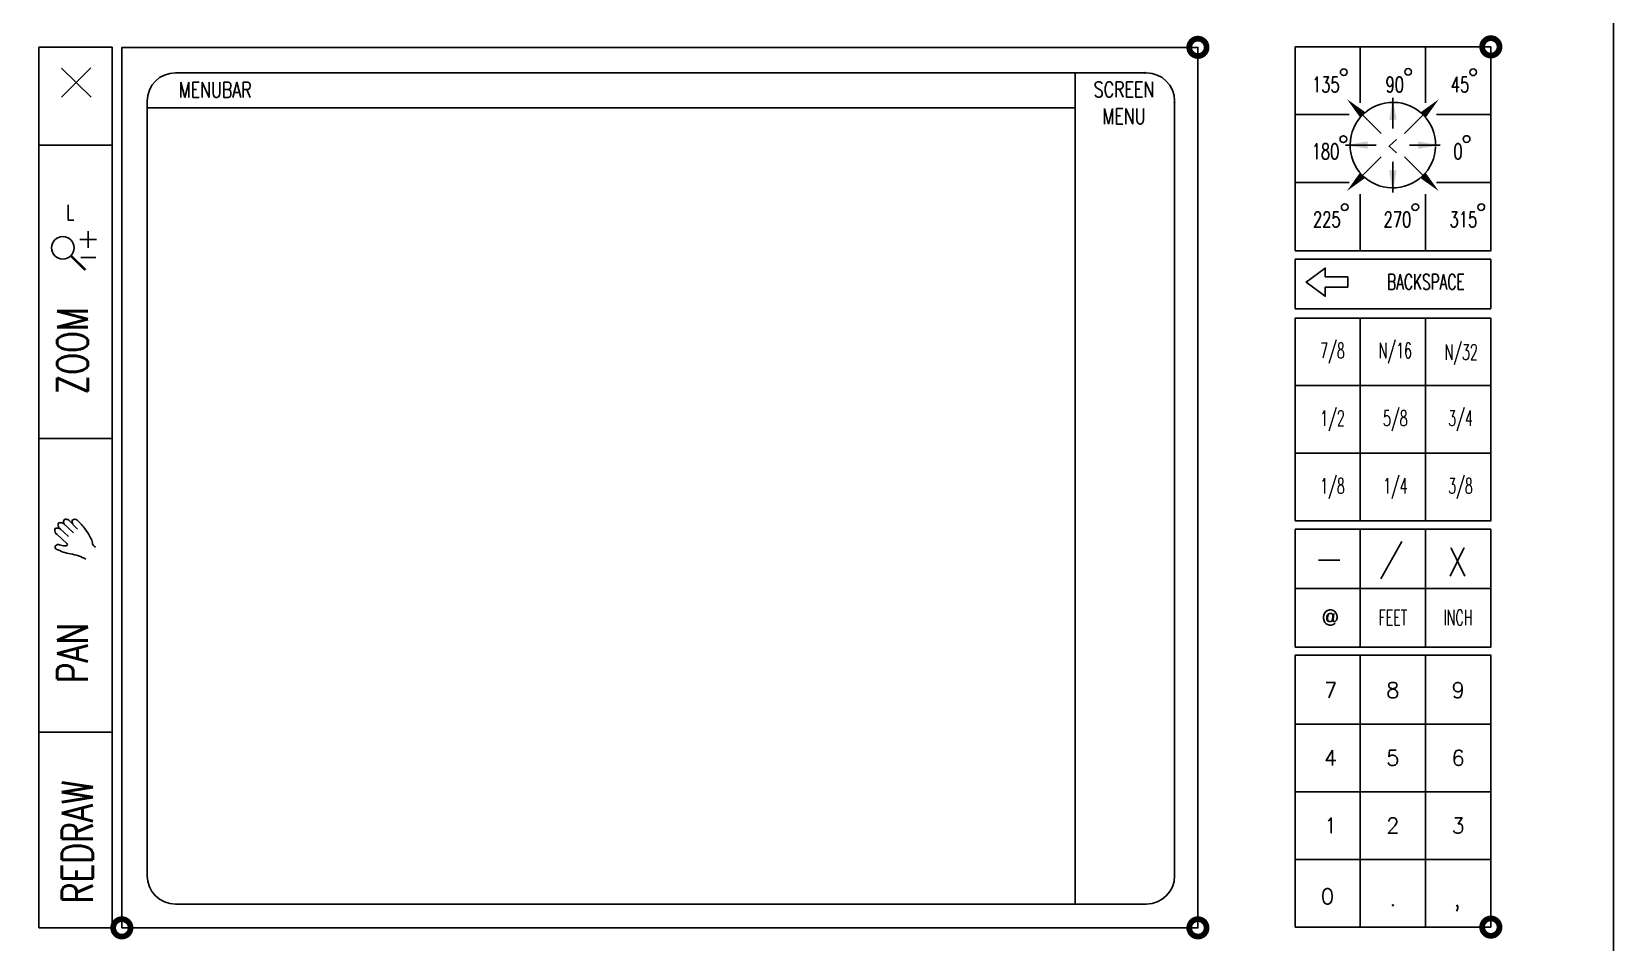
# Model space of a CAD drawing. Extents: x 1.7 to 12.8, y 1.1 to 13.1.
# Drawn here: x 6.27 to 12.77, y 4.14 to 7.88 of the extents above; entities that cross this region are included whole.
import ezdxf
from ezdxf.enums import TextEntityAlignment as Align

# ---------------------------------------------------------------- set-up
doc = ezdxf.new("R2010")
doc.units = 0
doc.header["$MEASUREMENT"] = 0
for name, color, linetype in [('Borders', 252, 'Continuous'), ('Icons', 7, 'Continuous'), ('Text English', 7, 'Continuous')]:
    doc.layers.add(name, color=color, linetype=linetype)
doc.styles.add('Roman Simplex', font='romans.shx', dxfattribs={"width": 0.75, "height": 0.0625})

# ---------------------------------------------------------------- blocks, each defined once
blk = doc.blocks.new('ZOOM')
at = {"layer": 'Icons', "color": 1}
for points in [[(6.467212846696477, 7.02728608937665), (6.534994026036697, 7.02728608937665)], [(6.501103436366587, 7.061545055021435), (6.501103436366587, 6.993027123731867)], [(6.470644844487864, 6.9530413693239), (6.533268760182632, 6.9530413693239)]]:
    blk.add_lwpolyline(points, dxfattribs=at)
at = {"layer": 'Icons', "const_width": 0.01}
blk.add_lwpolyline([(6.430567164529131, 6.959763107746994), (6.489827661953582, 6.901585881660511)], dxfattribs=at)
at = {"layer": 'Icons'}
blk.add_circle((6.397365292310131, 6.992358055655455), 0.04652735698491852, dxfattribs=at)
blk = doc.blocks.new('PAN')
at = {"layer": 'Icons'}
for points in [[(6.440889650469944, 5.821165671008571), (6.398158037407632, 5.860950276273484, 0.07731287813469495), (6.384159750369977, 5.863160532121534, 0.3346022061875199), (6.378265734775176, 5.858740020425432, 0.337418105056301), (6.387106758167378, 5.835900709995577, 1.253414921950956)], [(6.457098193355649, 5.836637461944927), (6.420260595888139, 5.874211811361786, 0.1538074988091247), (6.407735812749185, 5.877158819159187, 0.3021797365470034), (6.401105045205033, 5.872001555513736, 0.2332839347976568), (6.403315301053083, 5.855793012628031, 0.7219562266817524)], [(6.530773388290672, 5.762225515060554), (6.525616124645219, 5.766646026756656, -0.09398987023474993), (6.519722109050417, 5.774013546250159, 0.09210805360560462), (6.513828093455616, 5.796116104730664, 0.05217187056642593), (6.489515279127059, 5.835900709995577, 0.04057160195266478), (6.455624689456948, 5.873475059412438, 0.3740195044180301), (6.437205890723193, 5.874211811361786, 0.1925824035672298), (6.435732386824493, 5.866107539918935, 0.07846135389041299), (6.437942642672543, 5.857266516526733, 0.959012776227567)], [(6.420920942555509, 5.805885145015607), (6.384660749878798, 5.838915955879371, 0.07731287813469495), (6.370662462841143, 5.841126211727421, 0.3346022061875199), (6.364768447246342, 5.836705700031319, 0.3374181050562766), (6.373609470638544, 5.813866389601464)], [(6.373609470638544, 5.813866389601464), (6.414172298791093, 5.777105626803201, -0.4789376945607357), (6.413722409893128, 5.769461065515292, -0.1679460128729613), (6.406073949545914, 5.767212656841253, -0.08498913457230746), (6.383578457402236, 5.772159127720315, 0.3263311958009141), (6.367381681338141, 5.768112020310869, 0.4784760219824323), (6.370081131086534, 5.75462162467428, 0.07742325724545765), (6.428569402902723, 5.734835712954205, -0.08149862232813174), (6.492006724104605, 5.712801392560093, -0.02163344941300173)]]:
    blk.add_lwpolyline(points, format="xyb", dxfattribs=at)

msp = doc.modelspace()

# ---------------------------------------------------------------- linework, layer by layer
at = {"layer": 'Borders', "color": 14}
for p, q in [((6.299003013056335, 7.816749683065433), (6.299003013056335, 4.197941988169013)), ((6.600570320964369, 7.816749683065433), (6.299003013056335, 7.816749683065433)), ((6.600570320964369, 4.197941988169013), (6.600570320964369, 7.816749683065433)), ((6.299003013056335, 7.414659939188054), (6.600570320964369, 7.414659939188054)), ((6.299003013056335, 6.208390707555914), (6.600570320964369, 6.208390707555914)), ((6.299003013056335, 5.002121475923774), (6.600570320964369, 5.002121475923774)), ((6.299003013056335, 4.197941988169013), (6.600570320964369, 4.197941988169013))]:
    msp.add_line(p, q, dxfattribs=at)
at = {"layer": 'Borders', "color": 252}
for p, q in [((10.85098375621979, 7.712013025945714), (6.860133844523624, 7.712013025945713)), ((6.743659337559308, 7.595538518981397), (6.743659337559307, 4.412168743773075)), ((10.9674582631841, 4.412168743773075), (10.9674582631841, 7.595538518981398)), ((6.860133844523623, 4.295694236808759), (10.85098375621979, 4.295694236808759))]:
    msp.add_line(p, q, dxfattribs=at)
msp.add_lwpolyline([(12.77102703519343, 1.187650775608564), (12.77102703519343, 13.0104200325641, 0.4142135623730951), (12.65062345434098, 13.13082361341656), (1.836467616045886, 13.13082361341656, 0.4142135623730951), (1.716064035193431, 13.0104200325641), (1.716064035193431, 1.187650775608569, 0.4142135623730951), (1.836467616045886, 1.067247194756114), (12.65062345434098, 1.067247194756108, 0.4142135623730951)], format="xyb", close=True, dxfattribs=at)
at = {"layer": 'Borders', "color": 7}
msp.add_lwpolyline([(11.06323601659963, 4.197706227545181), (11.06323601659963, 7.816631802753444), (6.639777312700927, 7.816631802753444), (6.639777312700927, 4.197706227545181), (11.06323601659963, 4.197706227545181), (11.06323601659963, 4.197706227545181)], dxfattribs=at)
at = {"layer": 'Borders'}
for points in [[(11.4632923250968, 6.979979235342579), (12.2672923250968, 6.979979235342579), (12.2672923250968, 7.818653235342579), (11.4632923250968, 7.818653235342579)], [(11.4632923250968, 6.742146235342581), (12.2672923250968, 6.742146235342581), (12.2672923250968, 6.945433235342581), (11.4632923250968, 6.945433235342581)], [(11.4632923250968, 5.870242235342579), (12.2672923250968, 5.870242235342579), (12.2672923250968, 6.70383923534258), (11.4632923250968, 6.70383923534258)], [(11.4632923250968, 5.35126523534258), (12.2672923250968, 5.35126523534258), (12.2672923250968, 5.83573223534258), (11.4632923250968, 5.83573223534258)], [(11.4632923250968, 4.20065323534258), (12.2672923250968, 4.20065323534258), (12.2672923250968, 5.318556235342579), (11.4632923250968, 5.318556235342579)]]:
    msp.add_lwpolyline(points, close=True, dxfattribs=at)
for points in [[(11.7305833250968, 7.81710623534258), (11.7305833250968, 7.588731235342579)], [(11.9985163250968, 7.81710623534258), (11.9985163250968, 7.588731235342579)], [(11.4634943250968, 7.54006723534258), (11.6847383250968, 7.54006723534258)], [(12.0444023250968, 7.54006723534258), (12.2643543250968, 7.54006723534258)], [(11.4634943250968, 7.26178223534258), (11.6845463250968, 7.26178223534258)], [(12.0445953250968, 7.26178223534258), (12.2643543250968, 7.26178223534258)], [(11.7305833250968, 7.21304723534258), (11.7305833250968, 6.979979235342579)], [(11.9985163250968, 7.21304723534258), (11.9985163250968, 6.979979235342579)], [(11.7306223250968, 6.705213235342581), (11.7306223250968, 5.87036023534258)], [(11.9985953250968, 5.87036023534258), (11.9985953250968, 6.705213235342581)], [(11.4634943250968, 6.42692923534258), (12.2656623250968, 6.42692923534258)], [(11.4634943250968, 6.14864423534258), (12.2656623250968, 6.14864423534258)], [(11.7306223250968, 5.35126523534258), (11.7306223250968, 5.83895323534258)], [(11.9985953250968, 5.83895323534258), (11.9985953250968, 5.35126523534258)], [(11.4648013250968, 5.59207523534258), (12.2663153250968, 5.59207523534258)], [(11.7306223250968, 5.31379123534258), (11.7306223250968, 4.20065323534258)], [(11.9985953250968, 4.20065323534258), (11.9985953250968, 5.31379123534258)], [(11.4661093250968, 5.03550623534258), (12.2643543250968, 5.03550623534258)], [(11.4661093250968, 4.75722223534258), (12.2643543250968, 4.75722223534258)], [(11.4661093250968, 4.478937235342579), (12.2643543250968, 4.478937235342579)]]:
    msp.add_lwpolyline(points, dxfattribs=at)
at = {"layer": 'Borders', "color": 252}
for points in [[(10.55856093129473, 7.714223281793765), (10.55856093129473, 4.298641244606159)], [(10.84589419154132, 7.709802770097663), (10.84589419154132, 7.714223281793765), (10.84589419154132, 7.709802770097663), (10.84589419154132, 7.709802770097663)], [(6.744396089508657, 7.56760964387307), (10.55856093129473, 7.56760964387307)], [(10.96966851903215, 7.591185706252278), (10.96524800733605, 7.591185706252278), (10.96966851903215, 7.591185706252278), (10.96966851903215, 7.591185706252278)]]:
    msp.add_lwpolyline(points, dxfattribs=at)
for centre, start, end in [((6.860133844523624, 7.595538518981397), 90, 180), ((10.85098375621979, 7.595538518981398), 0, 90), ((6.860133844523623, 4.412168743773075), 180, 270), ((10.85098375621979, 4.412168743773075), 270, 0)]:
    msp.add_arc(centre, 0.116474506964316, start, end, dxfattribs=at)
at = {"layer": 'Icons', "const_width": 0.02357606237920692}
for points in [[(11.02750354705614, 7.816631802753444, 1), (11.09896848614311, 7.816631802753444, 1)], [(12.23155985555331, 7.818653235342579, 1), (12.30302479464028, 7.818653235342579, 1)], [(6.604044843157441, 4.197706227545181, 1), (6.675509782244412, 4.197706227545181, 1)], [(11.02750354705614, 4.197706227545181, 1), (11.09896848614311, 4.197706227545181, 1)], [(12.23155985555331, 4.20065323534258, 1), (12.30302479464028, 4.20065323534258, 1)]]:
    msp.add_lwpolyline(points, format="xyb", close=True, dxfattribs=at)
at = {"layer": 'Icons', "color": 1}
for points in [[(6.391438859629559, 7.730873875849136), (6.513002931272346, 7.611520060054401)], [(6.39217561157891, 7.611520060054401), (6.512266179322996, 7.732347379747836)], [(6.467212846696477, 7.02728608937665), (6.534994026036697, 7.02728608937665)], [(6.501103436366587, 7.061545055021435), (6.501103436366587, 6.993027123731867)], [(6.470644844487864, 6.9530413693239), (6.533268760182632, 6.9530413693239)]]:
    msp.add_lwpolyline(points, dxfattribs=at)
at = {"layer": 'Icons'}
for points in [[(11.8645703250968, 7.60915823534258), (11.8645703250968, 7.482943235342579)], [(11.7270623250968, 7.552201235342579), (11.8163103250968, 7.46295323534258)], [(12.0020793250968, 7.552201235342579), (11.9128313250968, 7.46295323534258)], [(11.6701053250968, 7.414693235342579), (11.7963203250968, 7.414693235342579)], [(12.0590373250968, 7.414693235342579), (11.9328223250968, 7.414693235342579)], [(11.7270623250968, 7.277184235342579), (11.8163103250968, 7.366432235342581)], [(12.0020793250968, 7.277184235342579), (11.9128313250968, 7.366432235342581)], [(11.8645703250968, 7.220226235342579), (11.8645703250968, 7.346441235342581)]]:
    msp.add_lwpolyline(points, dxfattribs=at)
for points in [[(12.04050636347649, 7.41324486962136, 198.2427615353996), (12.04044132967049, 7.409695524442292, 198.2427615353996)], [(6.440889650469944, 5.821165671008571), (6.398158037407632, 5.860950276273484, 0.07731287813469495), (6.384159750369977, 5.863160532121534, 0.3346022061875199), (6.378265734775176, 5.858740020425432, 0.337418105056301), (6.387106758167378, 5.835900709995577, 1.253414921950956)], [(6.457098193355649, 5.836637461944927), (6.420260595888139, 5.874211811361786, 0.1538074988091247), (6.407735812749185, 5.877158819159187, 0.3021797365470034), (6.401105045205033, 5.872001555513736, 0.2332839347976568), (6.403315301053083, 5.855793012628031, 0.7219562266817524)], [(6.530773388290672, 5.762225515060554), (6.525616124645219, 5.766646026756656, -0.09398987023474993), (6.519722109050417, 5.774013546250159, 0.09210805360560462), (6.513828093455616, 5.796116104730664, 0.05217187056642593), (6.489515279127059, 5.835900709995577, 0.04057160195266478), (6.455624689456948, 5.873475059412438, 0.3740195044180301), (6.437205890723193, 5.874211811361786, 0.1925824035672298), (6.435732386824493, 5.866107539918935, 0.07846135389041299), (6.437942642672543, 5.857266516526733, 0.959012776227567)], [(6.420920942555509, 5.805885145015607), (6.384660749878798, 5.838915955879371, 0.07731287813469495), (6.370662462841143, 5.841126211727421, 0.3346022061875199), (6.364768447246342, 5.836705700031319, 0.3374181050562766), (6.373609470638544, 5.813866389601464)], [(6.373609470638544, 5.813866389601464), (6.414172298791093, 5.777105626803201, -0.4789376945607357), (6.413722409893128, 5.769461065515292, -0.1679460128729613), (6.406073949545914, 5.767212656841253, -0.08498913457230746), (6.383578457402236, 5.772159127720315, 0.3263311958009141), (6.367381681338141, 5.768112020310869, 0.4784760219824323), (6.370081131086534, 5.75462162467428, 0.07742325724545765), (6.428569402902723, 5.734835712954205, -0.08149862232813174), (6.492006724104605, 5.712801392560093, -0.02163344941300173)]]:
    msp.add_lwpolyline(points, format="xyb", dxfattribs=at)
at = {"layer": 'Icons', "const_width": 0.01}
msp.add_lwpolyline([(6.430567164529131, 6.959763107746994), (6.489827661953582, 6.901585881660511)], dxfattribs=at)
at = {"layer": 'Icons'}
msp.add_lwpolyline([(11.5868783250968, 6.83159423534258), (11.6791673250968, 6.83159423534258), (11.6791673250968, 6.87329723534258), (11.5868783250968, 6.87329723534258), (11.5868783250968, 6.90934223534258), (11.5076053250968, 6.852201235342579), (11.5868783250968, 6.79338223534258)], close=True, dxfattribs=at)
msp.add_circle((6.397365292310131, 6.992358055655455), 0.04652735698491852, dxfattribs=at)
for points in [[(11.8497633250968, 7.518664235342579), (11.8799133250968, 7.518753235342579), (11.8645703250968, 7.60915823534258)], [(11.7294983250968, 7.529098235342579), (11.7507543250968, 7.55048023534258), (11.6759793250968, 7.603556235342579)], [(11.9789753250968, 7.549765235342579), (12.0003583250968, 7.52850923534258), (12.0534353250968, 7.60328423534258)], [(11.7605993250968, 7.39988623534258), (11.7605093250968, 7.43003623534258), (11.6701053250968, 7.414693235342579)], [(11.9685423250968, 7.429499235342581), (11.9686323250968, 7.39934923534258), (12.0590373250968, 7.414693235342579)], [(11.7501653250968, 7.27962023534258), (11.7287823250968, 7.30087523534258), (11.6757063250968, 7.22610023534258)], [(11.8793773250968, 7.31072023534258), (11.8492273250968, 7.31063123534258), (11.8645703250968, 7.220226235342579)], [(11.9996433250968, 7.30028823534258), (11.9783873250968, 7.27890523534258), (12.0531623250968, 7.22582823534258)]]:
    msp.add_solid(points, dxfattribs=at)
at = {"layer": 'Text English'}
for points in [[(11.64886402235038, 7.714259235342602, 1), (11.67631262784321, 7.714259235342602, 1)], [(11.91346465805704, 7.715720614996854, 1), (11.94091326354987, 7.715720614996854, 1)], [(12.18088098674533, 7.714148175094281, 1), (12.20832959223815, 7.714148175094281, 1)], [(11.64735259111314, 7.439268819613713, 1), (11.67480119660597, 7.439268819613713, 1)]]:
    msp.add_lwpolyline(points, format="xyb", close=True, dxfattribs=at)
at = {"layer": 'Text English', "linetype": 'Continuous'}
for points in [[(12.18157784481004, 7.439546126950428, 318.7086796003699), (12.18157422171022, 7.439372992739087, 318.7086796003699)], [(11.68049335943409, 7.159583994736436, 160.171633118384), (11.68048498126605, 7.159239529673936, 160.171633118384)], [(11.97073785835907, 7.159486340709619, 137.3834060278294), (11.97072441672151, 7.159084849919866, 137.3834060278294)], [(12.24181191628609, 7.159326739840196, 306.4226096134433), (12.2418052523268, 7.159146747820984, 306.4226096134433)]]:
    msp.add_lwpolyline(points, format="xyb", dxfattribs=at)
for points in [[(11.8147873250968, 5.63287023534258), (11.9018123250968, 5.78568323534258)], [(11.5591513250968, 5.709277235342579), (11.6461773250968, 5.709277235342579)]]:
    msp.add_lwpolyline(points, dxfattribs=at)
for points in [[(12.0998163250968, 5.643785235342579), (12.1569273250968, 5.75839423534258)], [(12.1607343250968, 5.643785235342579), (12.1036233250968, 5.75839423534258)]]:
    msp.add_lwpolyline(points, close=True, dxfattribs=at)

# ---------------------------------------------------------------- block references
for name in ['ZOOM', 'PAN']:
    msp.add_blockref(name, (0, 0))

# ---------------------------------------------------------------- texts
at = {"layer": 'Text English', "style": 'Roman Simplex', "width": 0.75}
msp.add_text('MENUBAR', height=0.0634, dxfattribs=at).set_placement((6.873796508090434, 7.610495565773786))
for s, p in [('SCREEN', (10.75968754345748, 7.612034027764262)), ('MENU', (10.75968754345748, 7.501426563764262))]:
    msp.add_text(s, height=0.0634, dxfattribs=at).set_placement(p, align=Align.CENTER)
at = {"layer": 'Text English', "linetype": 'Continuous', "style": 'Roman Simplex', "width": 0.7}
for s, p in [('135', (11.6461593250968, 7.63190623534258)), ('90', (11.9103923250968, 7.63190623534258)), ('45', (12.1787333250968, 7.63190623534258)), ('180', (11.6447903250968, 7.35739523534258)), ('0', (12.1513513250968, 7.35739523534258)), ('225', (11.6502673250968, 7.07739423534258)), ('270', (11.9405123250968, 7.07739423534258)), ('315', (12.2115913250968, 7.07739423534258))]:
    msp.add_text(s, height=0.0634, dxfattribs=at).set_placement(p, align=Align.RIGHT)
at = {"layer": 'Text English', "style": 'Roman Simplex'}
for s, height, width, p in [('<', 0.0634, 0.7, (11.8645703250968, 7.414693235342579)), ('L', 0.0625, 0.75, (6.427501628018339, 7.137908773120464)), ('BACKSPACE', 0.0634, 0.65, (12.0004943250968, 6.852446235342581)), ('7/8', 0.0634, 0.6, (11.6163335490968, 6.56604511534258)), ('N/16', 0.0634, 0.6, (11.8746255490968, 6.56604511534258)), ('N/32', 0.0634, 0.6, (12.1454865490968, 6.559713115342579)), ('1/2', 0.0634, 0.6, (11.6163335490968, 6.28776011534258)), ('5/8', 0.0634, 0.6, (11.8746255490968, 6.28776011534258)), ('3/4', 0.0634, 0.6, (12.1425585490968, 6.28776011534258)), ('1/8', 0.0634, 0.6, (11.6163335490968, 6.009476115342579)), ('1/4', 0.0634, 0.6, (11.8746255490968, 6.009476115342579)), ('3/8', 0.0634, 0.6, (12.1425585490968, 6.009476115342579)), ('FEET', 0.0634, 0.6, (11.8645703250968, 5.473007115342581)), ('INCH', 0.0634, 0.6, (12.1325033250968, 5.473007115342581))]:
    msp.add_text(s, height=height, dxfattribs=dict(at, width=width)).set_placement(p, align=Align.MIDDLE)
at = {"layer": 'Text English', "style": 'Roman Simplex', "width": 0.75}
for s, p in [('ZOOM', (6.500047884995024, 6.389331092300734)), ('PAN', (6.500047884995024, 5.203166347862464)), ('REDRAW', (6.520152372188893, 4.298464424138359))]:
    msp.add_text(s, height=0.1268, rotation=90, dxfattribs=at).set_placement(p)
at = {"layer": 'Text English', "style": 'Roman Simplex'}
for s, p in [('@', (11.6075863250968, 5.47303323534258)), ('7', (11.6088933250968, 5.17464823534258)), ('8', (11.8645703250968, 5.17464823534258)), ('9', (12.1325033250968, 5.17464823534258)), ('4', (11.6088933250968, 4.896364235342579)), ('5', (11.8645703250968, 4.896364235342579)), ('6', (12.1325033250968, 4.896364235342579)), ('1', (11.6088933250968, 4.618079235342579)), ('2', (11.8645703250968, 4.618079235342579)), ('3', (12.1325033250968, 4.618079235342579)), ('0', (11.5956853250968, 4.32722723534258)), ('.', (11.86495898008651, 4.31965866734258)), (',', (12.12951140914094, 4.30709066734258))]:
    msp.add_text(s, height=0.0634, dxfattribs=at).set_placement(p, align=Align.MIDDLE)

doc.saveas('drawing.dxf')
